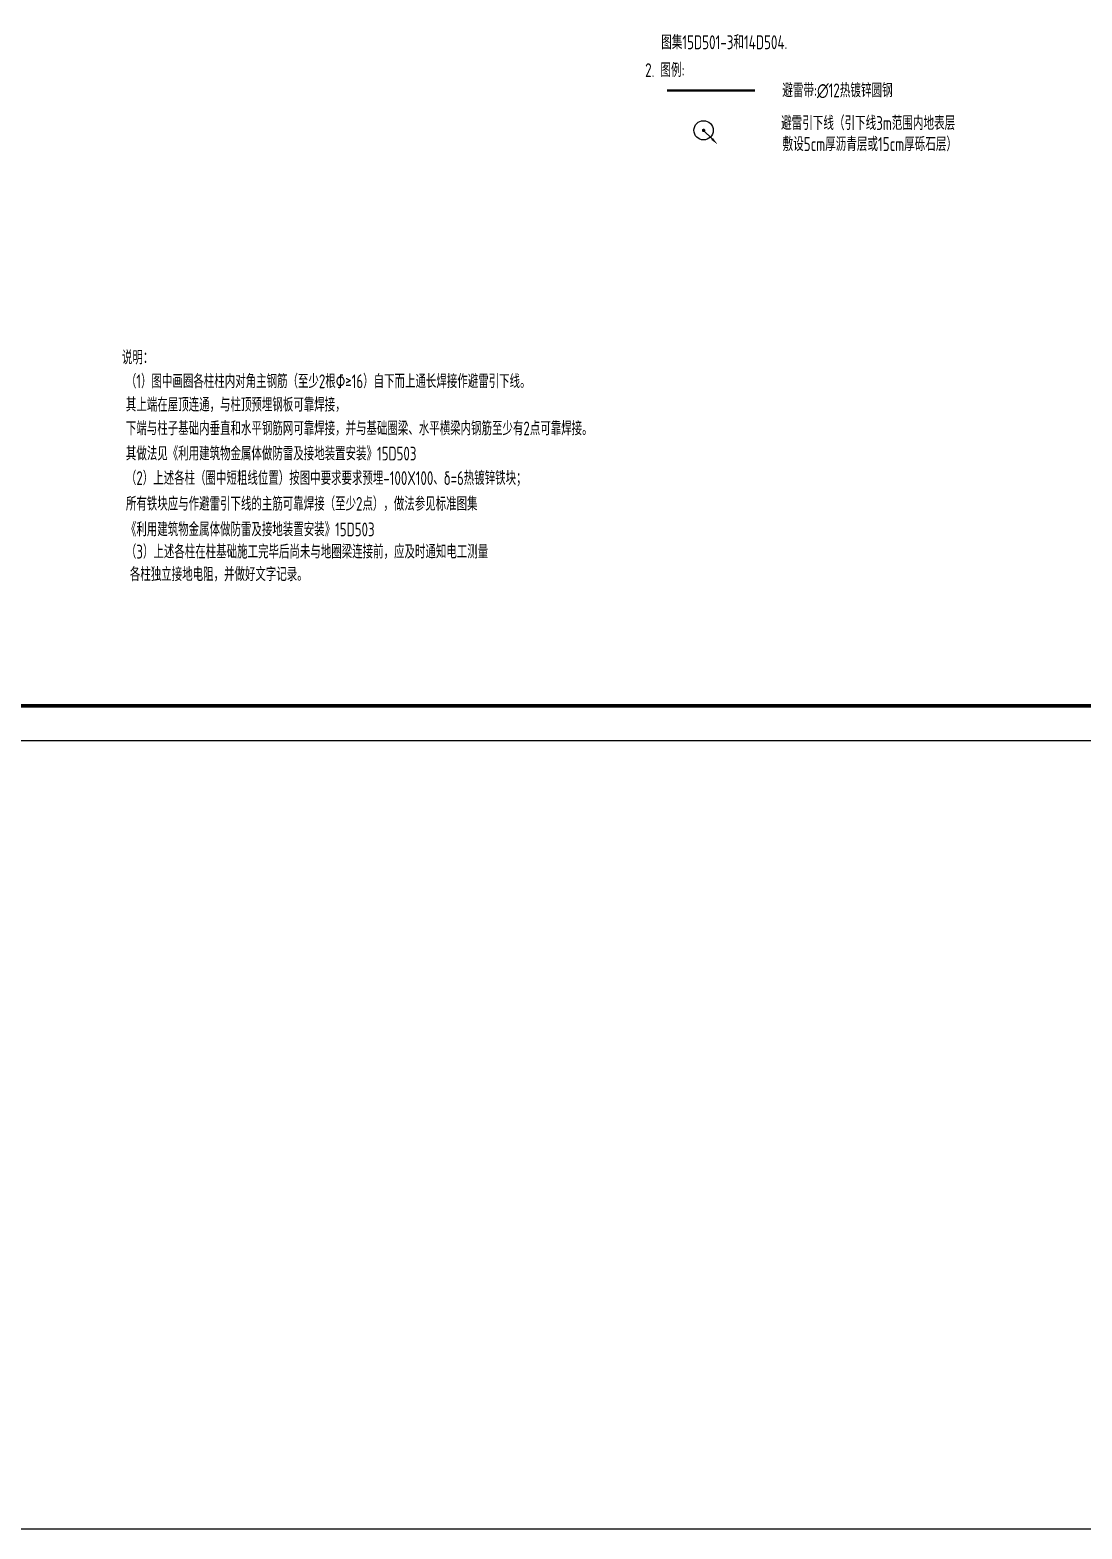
# Model space of a CAD drawing. Extents: x 5279878 to 5976284, y -275259 to -27697.
# Drawn here: x 5697884 to 5728152, y -274199 to -231081 of the extents above; entities that cross this region are included whole.
import ezdxf

# ---------------------------------------------------------------- set-up
doc = ezdxf.new("R2010")
doc.units = 0
doc.header["$LTSCALE"] = 1000
doc.header["$MEASUREMENT"] = 0
doc.layers.get('0').update_dxf_attribs({"linetype": 'CONTINUOUS'})
for name, color, linetype in [('1', 2, 'CONTINUOUS'), ('LWIRE', 4, 'CONTINUOUS'), ('PUB_TITLE', 4, 'CONTINUOUS'), ('TEL_TEXT', 7, 'CONTINUOUS'), ('WIRE-避雷', 4, 'CONTINUOUS'), ('电信', 7, 'CONTINUOUS')]:
    doc.layers.add(name, color=color, linetype=linetype)
doc.styles.add('sceie', font='sceie.shx', dxfattribs={"width": 0.7, "bigfont": 'sceic.shx'})
doc.styles.get("Standard").update_dxf_attribs({"font": 'GBENOR', "bigfont": 'GBCBIG'})
doc.styles.add('TG_LINETYPE_THUND', font='SIMPLEX', dxfattribs={"width": 0.8, "height": 5.5, "bigfont": 'HZTXT'})
doc.linetypes.add('TG_×', pattern='A,2,0,["×",TG_LINETYPE_THUND,S=0.1,R=0,X=-0.23,Y=-0.21],0', length=2)

# ---------------------------------------------------------------- blocks, each defined once
blk = doc.blocks.new('$TelecSys$00000080')
for p, q in [((-0.7, -0.7), (0, 0)), ((0.1, 0.1), (0.1, 0.1)), ((-0.1, -0.1), (-0.1, -0.1))]:
    blk.add_line(p, q)
at = {"const_width": 0.142}
blk.add_lwpolyline([(0.07, 0, 1), (-0.07, 0, 1)], format="xyb", close=True, dxfattribs=at)
blk.add_solid([(-0.63, -0.77), (-0.77, -0.63), (-1.15, -1.15)])
at = {"width": 0.8, "flags": 9}
blk.add_attdef('A', (0, 0), '', height=0.00002, rotation=180, dxfattribs=at)

msp = doc.modelspace()

# ---------------------------------------------------------------- linework, layer by layer
at = {"color": 1}
msp.add_lwpolyline([(5441084.2, -114524.5), (5976284, -114524.5), (5976284, -274198.7), (5441084.2, -274198.7)], close=True, dxfattribs=at)
at = {"layer": '1', "color": 3, "linetype": 'Continuous'}
msp.add_circle((5717264.1, -233966.6), 276.5, dxfattribs=at)
at = {"layer": 'PUB_TITLE', "color": 4}
msp.add_lwpolyline([(5665679.7, -251519.8), (5749779.7, -251519.8), (5749779.7, -192119.8), (5665679.7, -192119.8)], close=True, dxfattribs=at)
at = {"layer": 'PUB_TITLE', "color": 4, "const_width": 100}
msp.add_lwpolyline([(5668179.7, -250519.8), (5748779.7, -250519.8), (5748779.7, -193119.8), (5668179.7, -193119.8)], close=True, dxfattribs=at)
at = {"layer": 'WIRE-避雷', "color": 3, "linetype": 'TG_×', "const_width": 60}
msp.add_lwpolyline([(5716210.7, -232822), (5718747.7, -232822)], dxfattribs=at)

# ---------------------------------------------------------------- block references
at = {"layer": 'LWIRE', "xscale": 350, "yscale": 350, "zscale": 350, "rotation": 90}
msp.add_blockref('$TelecSys$00000080', (5717264.1, -233970), dxfattribs=at)

# ---------------------------------------------------------------- texts
at = {"layer": 'TEL_TEXT', "style": 'sceie', "width": 0.8}
for s, p in [('说明：', (5700531, -240699.4)), ('（1）图中画圈各柱柱内对角主钢筋（至少2根Φ≥16）自下而上通长焊接作避雷引下线。', (5700643.8, -241383.9)), ('其上端在屋顶连通，与柱顶预埋钢板可靠焊接，', (5700643.8, -242057.9)), ('下端与柱子基础内垂直和水平钢筋网可靠焊接，并与基础圈梁、水平横梁内钢筋至少有2点可靠焊接。', (5700643.8, -242738.7)), ('其做法见《利用建筑物金属体做防雷及接地装置安装》15D503 ', (5700643.8, -243464)), ('（2）上述各柱（圈中短粗线位置）按图中要求要求预埋-100X100、δ=6热镀锌铁块；', (5700643.8, -244168.7)), ('所有铁块应与作避雷引下线的主筋可靠焊接（至少2点），做法参见标准图集', (5700643.8, -244909.9)), ('《利用建筑物金属体做防雷及接地装置安装》15D503  ', (5700643.8, -245644.3)), ('（3）上述各柱在柱基础施工完毕后尚未与地圈梁连接前，应及时通知电工测量', (5700643.8, -246285.1)), ('各柱独立接地电阻，并做好文字记录。', (5700757.8, -246934.5))]:
    msp.add_text(s, height=396, dxfattribs=at).set_placement(p)
at = {"layer": '电信', "color": 7, "style": 'sceie', "width": 0.8}
for s, p in [('图集15D501-3和14D504.', (5716045.5, -231634.5)), ('2. 图例:', (5715582.5, -232436)), ('避雷带:∅12热镀锌圆钢', (5719528.2, -233018.5)), ('避雷引下线（引下线3m范围内地表层', (5719494.4, -233958.7)), ('敷设5cm厚沥青层或15cm厚砾石层）', (5719537.6, -234564.1))]:
    msp.add_text(s, height=400, dxfattribs=at).set_placement(p)

doc.saveas('drawing.dxf')
